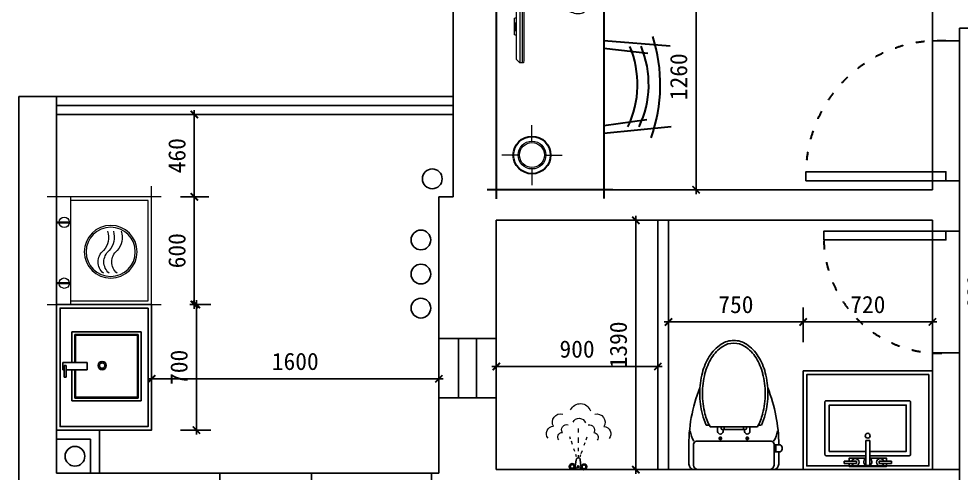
# Model space of a CAD drawing. Header units: millimetres. Extents: x -113526 to 211532, y -79714 to 28306.
# Drawn here: x 155105 to 160355, y -9020 to -6487 of the extents above; entities that cross this region are included whole.
import ezdxf

# ---------------------------------------------------------------- set-up
doc = ezdxf.new("R2010")
doc.units = ezdxf.units.MM
doc.header["$PDMODE"] = 35
doc.linetypes.add('ACAD_ISO03W100', pattern=[30, 12, -18])
doc.linetypes.add('CONTINOUS', pattern=[0])
for name, color, linetype, lineweight in [('8', 8, 'Continuous', 5), ('T-填充线', 8, 'Continuous', 5), ('WALL', 160, 'Continuous', 30), ('地面', 155, 'Continuous', 5), ('墙线', 7, 'CONTINOUS', 30), ('家具线', 135, 'Continuous', 18)]:
    doc.layers.add(name, color=color, linetype=linetype, lineweight=lineweight)
doc.layers.add('J-家具线', color=51, linetype='Continuous')
doc.layers.add('P-Plumbing-fix(洁具)', color=4, linetype='Continuous')
doc.styles.add('标准', font='simhei.ttf')
doc.dimstyles.new('A3 HBA_80', dxfattribs={"dimscale": 80, "dimtxt": 2, "dimasz": 0.03, "dimexe": 2, "dimexo": 2.5, "dimgap": 0.6, "dimtad": 1, "dimdec": 0, "dimzin": 0, "dimdsep": 46, "dimtxsty": '标准', "dimblk": 'HBA_DIMENSION_TICK', "dimcen": 0, "dimclrd": 1, "dimclre": 1, "dimclrt": 2, "dimadec": 0, "dimazin": 0, "dimtfac": 1, "dimtdec": 0, "dimtix": 1, "dimtmove": 2, "dimatfit": 3, "dimldrblk": 'DOT', "dimfxl": 1, "dimtvp": 1, "dimtolj": 1, "dimtzin": 0, "dimarcsym": 0})

# ---------------------------------------------------------------- blocks, each defined once
blk = doc.blocks.new('A$C32364180')
at = {"layer": '地面', "color": 8}
for p, q in [((73, 640), (503, 640)), ((73, 80), (73, 640)), ((503, 60), (503, 660)), ((504.2, 519.9), (576.8, 519.9)), ((504.2, 516.2), (504.2, 519.9)), ((576.8, 516.2), (504.2, 516.2)), ((504.2, 180.2), (576.8, 180.2)), ((504.2, 176.5), (504.2, 180.2)), ((576.8, 176.5), (504.2, 176.5)), ((503, 80), (73, 80))]:
    blk.add_line(p, q, dxfattribs=at)
at = {"layer": '地面'}
for p, q in [((576.8, 519.9), (576.8, 516.2)), ((576.8, 180.2), (576.8, 176.5))]:
    blk.add_line(p, q, dxfattribs=at)
at = {"layer": '地面', "color": 8}
for radius in [147, 137]:
    blk.add_circle((281.2, 354.1), radius, dxfattribs=at)
for centre, radius, start, end in [((540, 518), 28.9, 3.6573, 176.3427), ((540, 518), 28.9, 183.5767, 356.4233), ((331.7, 435.7), 114.5, 163.0107, 221.0434), ((376, 435.7), 114.5, 163.0107, 221.0434), ((408, 435.7), 114.5, 163.0107, 221.0434), ((194, 297.9), 80.9, 309.3727, 50.6273), ((238.3, 297.9), 80.9, 309.3727, 50.6273), ((270.4, 297.9), 80.9, 309.3727, 50.6273), ((540, 179.2), 28.9, 1.9931, 178.0069), ((540, 179.2), 28.9, 185.2438, 354.7562)]:
    blk.add_arc(centre, radius, start, end, dxfattribs=at)
at = {"layer": '家具线', "color": 4}
for p, q in [((53, 0), (53, 720)), ((583, 720), (583, 0)), ((0, 660), (636, 660)), ((636, 60), (0, 60))]:
    blk.add_line(p, q, dxfattribs=at)
blk = doc.blocks.new('tyuyu')
at = {"color": 4, "ltscale": 5}
for p, q in [((608912, -65991.3, 0), (608912, -65867.1, 0)), ((608912, -65867.1, 0), (608950.1, -65867.1, 0)), ((608926.7, -65883.9, 0), (608926.7, -65874.4, 0)), ((608926.7, -65874.4, 0), (608986.9, -65874.4, 0)), ((608986.9, -65883.9, 0), (608926.7, -65883.9, 0)), ((608950.1, -65867.1, 0), (608950.1, -65874.6, 0)), ((608950.1, -65883.2, 0), (608950.1, -65991.3, 0)), ((608986.9, -65874.4, 0), (608986.9, -65883.9, 0)), ((608912, -65913.6, 0), (608756.1, -65913.6, 0)), ((608756.1, -65913.6, 0), (608756.1, -66263.6, 0)), ((609106.1, -65913.6, 0), (608950.1, -65913.6, 0)), ((609106.1, -66263.6, 0), (609106.1, -65913.6, 0)), ((608950.1, -65991.3, 0), (608912, -65991.3, 0)), ((608756.1, -66263.6, 0), (609106.1, -66263.6, 0))]:
    blk.add_line(p, q, dxfattribs=at)
at = {"color": 250}
for p, q in [((608912, -65927.6, 0), (608770.1, -65927.6, 0)), ((608770.1, -65927.6, 0), (608770.1, -66249.6, 0)), ((608912, -65931.1, 0), (608773.6, -65931.1, 0)), ((608773.6, -65931.1, 0), (608773.6, -66246.1, 0)), ((609092.1, -65927.6, 0), (608950.1, -65927.6, 0)), ((609088.6, -65931.1, 0), (608950.1, -65931.1, 0)), ((609088.6, -66246.1, 0), (609088.6, -65931.1, 0)), ((609092.1, -66249.6, 0), (609092.1, -65927.6, 0)), ((608770.1, -66249.6, 0), (609092.1, -66249.6, 0)), ((608773.6, -66246.1, 0), (609088.6, -66246.1, 0))]:
    blk.add_line(p, q, dxfattribs=at)
for radius in [21, 14]:
    blk.add_circle((608927.6, -66066.7, 0), radius, dxfattribs=at)
blk = doc.blocks.new('HBA_DIMENSION_TICK')
at = {"color": 0, "linetype": 'ByBlock'}
for p, q in [((-10, 0), (0, 0)), ((0, 0), (10, 0))]:
    blk.add_line(p, q, dxfattribs=at)
at = {"color": 50, "linetype": 'ByBlock'}
blk.add_solid([(-10, -7), (-7, -10), (7, 10), (10, 7)], dxfattribs=at)
blk = doc.blocks.new('*D337')
at = {"color": 157, "lineweight": -2, "transparency": 16777216}
for p, q in [((160430.1, -7669.7), (160612.8, -7669.7)), ((160532.8, -7672.1), (160532.8, -8347.3)), ((160430.1, -8349.7), (160612.8, -8349.7))]:
    blk.add_line(p, q, dxfattribs=at)
at = {"layer": 'Defpoints', "color": 0, "transparency": 16777216}
for p in [(160270.1, -7669.7), (160270.1, -8349.7), (160532.8, -8349.7)]:
    blk.add_point(p, dxfattribs=at)
at = {"color": 157, "lineweight": -2, "transparency": 16777216, "xscale": 2.4, "yscale": 2.4, "zscale": 2.4}
for p, rotation in [((160532.8, -7669.7), 90), ((160532.8, -8349.7), 270)]:
    blk.add_blockref('HBA_DIMENSION_TICK', p, dxfattribs=dict(at, rotation=rotation))
at = {"color": 2, "transparency": 16777216, "insert": (160436.3, -8009.7), "char_height": 96, "attachment_point": 5, "rotation": 90, "style": '标准'}
blk.add_mtext('\\A1;680', dxfattribs=at)
blk = doc.blocks.new('_Dot')
at = {"color": 0, "linetype": 'ByBlock', "lineweight": -2}
blk.add_line((-0.5, 0), (-1, 0), dxfattribs=at)
at = {"color": 0, "linetype": 'ByBlock', "const_width": 0.5}
blk.add_lwpolyline([(-0.25, 0, 1), (0.25, 0, 1)], format="xyb", close=True, dxfattribs=at)
blk = doc.blocks.new('A$C0A38447F')
at = {"layer": 'P-Plumbing-fix(洁具)', "color": 251, "linetype": 'ByBlock'}
for p, q in [((-397.9, 469.2), (-497.9, 469.2)), ((-497.9, 449.2), (-497.9, 469.2)), ((-397.9, 469.2), (-397.9, 449.2)), ((-322.9, 484.2), (-322.9, 285)), ((-292.9, 484.2), (-322.9, 484.2)), ((-292.9, 484.2), (-292.9, 285)), ((-217.9, 469.2), (-117.9, 469.2)), ((-217.9, 469.2), (-217.9, 449.2)), ((-117.9, 449.2), (-117.9, 469.2)), ((-397.9, 449.2), (-497.9, 449.2)), ((-217.9, 449.2), (-117.9, 449.2)), ((-292.9, 285), (-322.9, 285))]:
    blk.add_line(p, q, dxfattribs=at)
for points in [[(-157.9, 469.2), (-157.9, 491.7), (-457.9, 491.7), (-457.9, 469.2)], [(-457.9, 449.2), (-457.9, 426.7), (-322.9, 426.7)], [(-292.9, 426.7), (-157.9, 426.7), (-157.9, 449.2)]]:
    blk.add_lwpolyline(points, dxfattribs=at)
at = {"layer": 'P-Plumbing-fix(洁具)'}
blk.add_lwpolyline([(-294, 406.7), (24.5, 406.7, -0.414214), (34.3, 396.9), (34.3, -24.5, -0.414214), (24.5, -34.3), (-641.9, -34.3, -0.414214), (-651.7, -24.5), (-651.7, 396.9, -0.414214), (-641.9, 406.7), (-323.4, 406.7)], format="xyb", dxfattribs=at)
at = {"layer": 'P-Plumbing-fix(洁具)', "color": 251}
blk.add_lwpolyline([(-294, 372.4), (0, 372.4), (0, 0), (-617.4, 0), (-617.4, 372.4), (-323.4, 372.4)], dxfattribs=at)
blk.add_circle((-308.7, 246.1), 19.6, dxfattribs=at)
at = {"layer": 'P-Plumbing-fix(洁具)', "color": 251, "linetype": 'ByBlock'}
for centre, radius, start, end in [((-407.9, 459.2), 30, 199.47122, 160.52878), ((-307.9, 456.4), 32.5, 297.47293, 242.52707), ((-207.9, 459.2), 30, 19.47122, 340.52878)]:
    blk.add_arc(centre, radius, start, end, dxfattribs=at)
blk = doc.blocks.new('bb')
at = {"color": 4}
for p, q in [((1333667.4, -585163, 0), (1333667.4, -585251, 0)), ((1333697.4, -585133, 0), (1334137.4, -585133, 0)), ((1334167.4, -585163, 0), (1334167.4, -585231.6, 0)), ((1334186.4, -585247.5, 0), (1334186.4, -585255.5, 0)), ((1333764, -585381, 0), (1333780.8, -585381, 0)), ((1334054, -585381, 0), (1334070.7, -585381, 0))]:
    blk.add_line(p, q, dxfattribs=at)
at = {"color": 8}
for p, q in [((1333693.4, -585158, 0), (1333693.4, -585275, 0)), ((1334141.4, -585158, 0), (1334141.4, -585275, 0)), ((1334141.4, -585163, 0), (1334141.4, -585251, 0)), ((1334151.4, -585232.4, 0), (1334141.4, -585232.4, 0)), ((1334170.4, -585231.5, 0), (1334151.4, -585232.4, 0)), ((1334151.4, -585232.4, 0), (1334151.4, -585270.6, 0)), ((1333709.4, -585291, 0), (1334125.4, -585291, 0)), ((1333842.4, -585307.2, 0), (1333832.2, -585307.2, 0)), ((1333842.4, -585307.2, 0), (1333842.4, -585297.1, 0)), ((1333842.4, -585307.2, 0), (1333852.5, -585307.2, 0)), ((1333842.4, -585307.2, 0), (1333842.4, -585317.4, 0)), ((1333992.4, -585307.2, 0), (1333982.2, -585307.2, 0)), ((1333992.4, -585307.2, 0), (1333992.4, -585297.1, 0)), ((1333992.4, -585307.2, 0), (1334002.5, -585307.2, 0)), ((1333992.4, -585307.2, 0), (1333992.4, -585317.4, 0)), ((1334151.4, -585270.6, 0), (1334141.4, -585270.6, 0)), ((1334170.4, -585271.5, 0), (1334151.4, -585270.6, 0)), ((1333786.1, -585371, 0), (1334048.6, -585371, 0)), ((1333827.4, -585346, 0), (1333827.4, -585371, 0)), ((1333847.4, -585362, 0), (1333847.4, -585371, 0)), ((1333853.4, -585356, 0), (1333981.4, -585356, 0)), ((1333857.4, -585346, 0), (1333857.4, -585356, 0)), ((1333863.4, -585356, 0), (1333863.4, -585371, 0)), ((1333971.4, -585356, 0), (1333971.4, -585371, 0)), ((1333977.4, -585346, 0), (1333977.4, -585356, 0)), ((1333987.4, -585362, 0), (1333987.4, -585371, 0)), ((1334007.4, -585346, 0), (1334007.4, -585371, 0))]:
    blk.add_line(p, q, dxfattribs=at)
for centre in [(1333842.4, -585307.2, 0), (1333992.4, -585307.2, 0)]:
    blk.add_circle(centre, 7, dxfattribs=at)
at = {"color": 4}
for centre, radius, start, end in [((1333697.4, -585163, 0), 30, 90, 180), ((1334137.4, -585163, 0), 30, 0, 90), ((1334507.7, -585273.1, 0), 840.6, 178.4928, 202.0252), ((1334170.4, -585247.5, 0), 16, 0, 90), ((1334170.4, -585255.5, 0), 16, 270, 0), ((1333327, -585273.1, 0), 840.6, 337.9748, 0.1218), ((1334056.6, -585522.1, 0), 324.8, 154.257, 165.5352), ((1333778.2, -585522.1, 0), 324.8, 14.4648, 25.743), ((1334192, -585557, 0), 464.7, 165.5352, 180), ((1333642.7, -585557, 0), 464.7, 0, 14.4648), ((1334192, -585557, 0), 464.7, 180, 194.4648), ((1333642.7, -585557, 0), 464.7, 345.5352, 0), ((1334056.6, -585592, 0), 324.8, 194.4648, 211.9137), ((1333778.2, -585592, 0), 324.8, 328.0863, 345.5352), ((1333971.1, -585645.2, 0), 224, 211.9137, 236.3718), ((1333863.7, -585645.2, 0), 224, 303.6282, 328.0863), ((1333917.4, -585725.9, 0), 127.1, 236.3718, 270), ((1333917.4, -585725.9, 0), 127.1, 270, 303.6282)]:
    blk.add_arc(centre, radius, start, end, dxfattribs=at)
at = {"color": 8}
for centre, radius, start, end in [((1333718.4, -585158, 0), 25, 90, 180), ((1334116.4, -585158, 0), 25, 0, 90), ((1333800.3, -585361.7, 0), 126.1, 146.1866, 174.0212), ((1333709.4, -585275, 0), 16, 180, 270), ((1334125.4, -585275, 0), 16, 270, 0), ((1334034.5, -585361.7, 0), 126.1, 5.9788, 33.8134), ((1334056.6, -585522.1, 0), 309.8, 150.8137, 165.5352), ((1333842.4, -585346, 0), 15, 0, 180), ((1333853.4, -585362, 0), 6, 90, 180), ((1333992.4, -585346, 0), 15, 0, 180), ((1333981.4, -585362, 0), 6, 0, 90), ((1333778.2, -585522.1, 0), 309.8, 14.4648, 29.1863), ((1334192, -585557, 0), 449.7, 165.5352, 180), ((1333642.7, -585557, 0), 449.7, 0, 14.4648), ((1334192, -585557, 0), 449.7, 180, 194.4648), ((1333642.7, -585557, 0), 449.7, 345.5352, 0), ((1334056.6, -585592, 0), 309.8, 194.4648, 211.9137), ((1333778.2, -585592, 0), 309.8, 328.0863, 345.5352), ((1333971.1, -585645.2, 0), 209, 211.9137, 236.3718), ((1333863.7, -585645.2, 0), 209, 303.6282, 328.0863), ((1333917.4, -585725.9, 0), 112.1, 236.3718, 270), ((1333917.4, -585725.9, 0), 112.1, 270, 303.6282)]:
    blk.add_arc(centre, radius, start, end, dxfattribs=at)
blk = doc.blocks.new('*D338')
at = {"color": 157, "lineweight": -2, "transparency": 16777216}
for p, q in [((158725.1, -8176.6), (158725.1, -8096.6)), ((159475.1, -8289.7), (159475.1, -8096.6)), ((159472.7, -8176.6), (158727.5, -8176.6))]:
    blk.add_line(p, q, dxfattribs=at)
at = {"layer": 'Defpoints', "color": 0, "transparency": 16777216}
for p in [(158725.1, -8176.6), (158725.1, -8304.7), (159475.1, -8449.7)]:
    blk.add_point(p, dxfattribs=at)
at = {"color": 157, "lineweight": -2, "transparency": 16777216, "xscale": 2.4, "yscale": 2.4, "zscale": 2.4, "rotation": 180}
blk.add_blockref('HBA_DIMENSION_TICK', (158725.1, -8176.6), dxfattribs=at)
at = {"color": 157, "lineweight": -2, "transparency": 16777216, "xscale": 2.4, "yscale": 2.4, "zscale": 2.4}
blk.add_blockref('HBA_DIMENSION_TICK', (159475.1, -8176.6), dxfattribs=at)
at = {"color": 2, "transparency": 16777216, "insert": (159100.1, -8080.1), "char_height": 96, "attachment_point": 5, "style": '标准'}
blk.add_mtext('\\A1;750', dxfattribs=at)
blk = doc.blocks.new('*D339')
at = {"color": 157, "lineweight": -2, "transparency": 16777216}
for p, q in [((159475.1, -8289.7), (159475.1, -8096.6)), ((160195.1, -8289.7), (160195.1, -8096.6)), ((159477.5, -8176.6), (160192.7, -8176.6))]:
    blk.add_line(p, q, dxfattribs=at)
at = {"layer": 'Defpoints', "color": 0, "transparency": 16777216}
for p in [(160195.1, -8176.6), (159475.1, -8449.7), (160195.1, -8449.7)]:
    blk.add_point(p, dxfattribs=at)
at = {"color": 157, "lineweight": -2, "transparency": 16777216, "xscale": 2.4, "yscale": 2.4, "zscale": 2.4, "rotation": 180}
blk.add_blockref('HBA_DIMENSION_TICK', (159475.1, -8176.6), dxfattribs=at)
at = {"color": 157, "lineweight": -2, "transparency": 16777216, "xscale": 2.4, "yscale": 2.4, "zscale": 2.4}
blk.add_blockref('HBA_DIMENSION_TICK', (160195.1, -8176.6), dxfattribs=at)
at = {"color": 2, "transparency": 16777216, "insert": (159835.1, -8080.1), "char_height": 96, "attachment_point": 5, "style": '标准'}
blk.add_mtext('\\A1;720', dxfattribs=at)
blk = doc.blocks.new('RTJJ')
at = {"layer": 'J-家具线', "color": 4}
for p, q in [((174029405.8, 70476361.9), (174029412.5, 70476313)), ((174029453.6, 70476362), (174029447.1, 70476310.6))]:
    blk.add_line(p, q, dxfattribs=at)
for centre, radius in [((174029378.9, 70476367.2), 23.8), ((174029378.9, 70476367.2), 16), ((174029429.7, 70476369.7), 8.29), ((174029429.7, 70476369.7), 3.32), ((174029479, 70476369.5), 23.8), ((174029479, 70476369.5), 16)]:
    blk.add_circle(centre, radius, dxfattribs=at)
for centre, radius, start, end in [((174029429.6, 70476368.3), 24.8, 345.13395, 195.17378), ((174029429.7, 70476310.3), 17.4, 171.16541, 0.99676)]:
    blk.add_arc(centre, radius, start, end, dxfattribs=at)
at = {"layer": 'T-填充线', "color": 8, "ltscale": 3}
for p, q in [((174029400.2, 70476241.6), (174029391.9, 70476218.4)), ((174029415.8, 70476285), (174029408.9, 70476265.7)), ((174029430.7, 70476288.1), (174029430.6, 70476271.4)), ((174029445.6, 70476284.8), (174029451.9, 70476266.3)), ((174029454.9, 70476257.4), (174029464.2, 70476230)), ((174029379.1, 70476182.6), (174029369.1, 70476154.7)), ((174029429.7, 70476166.8), (174029429.4, 70476120.8)), ((174029430.3, 70476237.4), (174029430.1, 70476209.9)), ((174029478.7, 70476187.4), (174029487.3, 70476162.1)), ((174029362.7, 70476136.7), (174029355.3, 70476116.3)), ((174029494.7, 70476140.3), (174029503.3, 70476115)), ((174029429, 70476079.4), (174029428.7, 70476045.5))]:
    blk.add_line(p, q, dxfattribs=at)
for centre, radius, start, end in [((174029218.5, 70476091.8), 61.1, 138.68388, 268.70061), ((174029293.1, 70476119.7), 38.2, 138.68388, 268.70061), ((174029329.6, 70476058.5), 43.9, 148.33239, 283.27761), ((174029557.3, 70476117.5), 38.2, 270.35953, 40.37627), ((174029641.2, 70476088.3), 61.1, 270.35953, 40.37627), ((174029276.9, 70475993.8), 70.2, 148.33239, 283.27761), ((174029519.8, 70476056.9), 43.9, 255.78254, 30.72775), ((174029581.2, 70475991.3), 70.2, 255.78254, 30.72775), ((174029432.8, 70476015.9), 56.3, 203.37141, 340.45691), ((174029442.1, 70475925.8), 90.1, 203.37141, 340.45691)]:
    blk.add_arc(centre, radius, start, end, dxfattribs=at)
blk = doc.blocks.new('*D340')
at = {"color": 157, "lineweight": -2, "transparency": 16777216}
for p, q in [((157765.1, -8425), (157765.1, -8345)), ((158662.7, -8425), (157767.5, -8425)), ((158665.1, -8425), (158665.1, -8505))]:
    blk.add_line(p, q, dxfattribs=at)
at = {"layer": 'Defpoints', "color": 0, "transparency": 16777216}
for p in [(157765.1, -8425), (157765.1, -8434.7), (158665.1, -8421.3)]:
    blk.add_point(p, dxfattribs=at)
at = {"color": 157, "lineweight": -2, "transparency": 16777216, "xscale": 2.4, "yscale": 2.4, "zscale": 2.4, "rotation": 180}
blk.add_blockref('HBA_DIMENSION_TICK', (157765.1, -8425), dxfattribs=at)
at = {"color": 157, "lineweight": -2, "transparency": 16777216, "xscale": 2.4, "yscale": 2.4, "zscale": 2.4}
blk.add_blockref('HBA_DIMENSION_TICK', (158665.1, -8425), dxfattribs=at)
at = {"color": 2, "transparency": 16777216, "insert": (158215.1, -8328.5), "char_height": 96, "attachment_point": 5, "style": '标准'}
blk.add_mtext('\\A1;900', dxfattribs=at)
blk = doc.blocks.new('*D341')
at = {"color": 157, "lineweight": -2, "transparency": 16777216}
for p, q in [((158542.3, -7609.7), (158462.3, -7609.7)), ((158542.3, -8997.3), (158542.3, -7612.1)), ((158542.3, -8999.7), (158462.3, -8999.7))]:
    blk.add_line(p, q, dxfattribs=at)
at = {"layer": 'Defpoints', "color": 0, "transparency": 16777216}
for p in [(158542.3, -7609.7), (158568.6, -7609.7), (158568.6, -8999.7)]:
    blk.add_point(p, dxfattribs=at)
at = {"color": 157, "lineweight": -2, "transparency": 16777216, "xscale": 2.4, "yscale": 2.4, "zscale": 2.4}
for p, rotation in [((158542.3, -7609.7), 90), ((158542.3, -8999.7), 270)]:
    blk.add_blockref('HBA_DIMENSION_TICK', p, dxfattribs=dict(at, rotation=rotation))
at = {"color": 2, "transparency": 16777216, "insert": (158445.7, -8304.7), "char_height": 96, "attachment_point": 5, "rotation": 90, "style": '标准'}
blk.add_mtext('\\A1;1390', dxfattribs=at)
blk = doc.blocks.new('*D342')
at = {"color": 157, "lineweight": -2, "transparency": 16777216}
for p, q in [((160505.1, -6609.7), (160662.5, -6609.7)), ((160582.5, -7387.3), (160582.5, -6612.1)), ((160505.1, -7389.7), (160662.5, -7389.7))]:
    blk.add_line(p, q, dxfattribs=at)
at = {"layer": 'Defpoints', "color": 0, "transparency": 16777216}
for p in [(160345.1, -6609.7), (160582.5, -6609.7), (160345.1, -7389.7)]:
    blk.add_point(p, dxfattribs=at)
at = {"color": 157, "lineweight": -2, "transparency": 16777216, "xscale": 2.4, "yscale": 2.4, "zscale": 2.4}
for p, rotation in [((160582.5, -6609.7), 90), ((160582.5, -7389.7), 270)]:
    blk.add_blockref('HBA_DIMENSION_TICK', p, dxfattribs=dict(at, rotation=rotation))
at = {"color": 2, "transparency": 16777216, "insert": (160486, -6999.7), "char_height": 96, "attachment_point": 5, "rotation": 90, "style": '标准'}
blk.add_mtext('\\A1;780', dxfattribs=at)
blk = doc.blocks.new('*D330')
at = {"color": 157, "lineweight": -2, "transparency": 16777216}
for p, q in [((158878.2, -6179.7), (158798.2, -6179.7)), ((158878.2, -6182.1), (158878.2, -7437.3)), ((158878.2, -7439.7), (158798.2, -7439.7))]:
    blk.add_line(p, q, dxfattribs=at)
at = {"layer": 'Defpoints', "color": 0, "transparency": 16777216}
for p in [(158878.2, -6179.7), (158878.2, -7439.7), (158878.2, -7439.7)]:
    blk.add_point(p, dxfattribs=at)
at = {"color": 157, "lineweight": -2, "transparency": 16777216, "xscale": 2.4, "yscale": 2.4, "zscale": 2.4}
for p, rotation in [((158878.2, -6179.7), 90), ((158878.2, -7439.7), 270)]:
    blk.add_blockref('HBA_DIMENSION_TICK', p, dxfattribs=dict(at, rotation=rotation))
at = {"color": 2, "transparency": 16777216, "insert": (158781.6, -6809.7), "char_height": 96, "attachment_point": 5, "rotation": 90, "style": '标准'}
blk.add_mtext('\\A1;1260', dxfattribs=at)
blk = doc.blocks.new('A$C63650F3D')
at = {"layer": '8', "color": 8}
for p, q in [((243.1, 851.9), (243, 942.3)), ((165.8, 774.5), (75.4, 774.5)), ((320.5, 774.6), (410.9, 774.7)), ((243.2, 697.2), (243.3, 606.8))]:
    blk.add_line(p, q, dxfattribs=at)
for radius in [77.3, 69.4]:
    blk.add_circle((243.2, 774.6), radius, dxfattribs=at)
at = {"layer": 'WALL', "color": 4}
for p, q in [((50, 323.5), (50, 1023.5)), ((1310, 323.5), (1310, 1023.5)), ((1360.1, 973.5), (0, 973.5)), ((1360.5, 373.5), (0.4, 373.5)), ((401, 0), (364.2, 373.5)), ((851.2, 4.9), (879.4, 373.5))]:
    blk.add_line(p, q, dxfattribs=at)
at = {"layer": 'WALL', "color": 8}
for p, q in [((439, 135.4), (406.7, 373.5)), ((810.3, 129.7), (837.3, 373.5))]:
    blk.add_line(p, q, dxfattribs=at)
blk.add_circle((243.2, 774.6), 103.9, dxfattribs=at)
for centre in [(636.7, 734.8), (637.4, 672.4)]:
    blk.add_arc(centre, 548.1, 244.4664, 292.7937, dxfattribs=at)
at = {"layer": 'WALL', "color": 4}
blk.add_arc((636.2, 940.8), 881.3, 250.3249, 287.7584, dxfattribs=at)
at = {"layer": '地面', "color": 8}
for p, q in [((1162.4, 842.9), (757.4, 842.9)), ((1004.9, 874.4), (914.9, 874.4)), ((938.6, 874.4), (938.6, 860.9)), ((981.2, 873), (938.6, 873)), ((981.2, 870.7), (938.6, 870.7)), ((981.2, 867.7), (938.6, 867.7)), ((981.2, 864.6), (938.6, 864.6)), ((981.2, 862.4), (938.6, 862.4)), ((981.2, 874.4), (981.2, 860.9)), ((1162.4, 829.4), (757.4, 829.4)), ((773.1, 820.4), (757.4, 821.8)), ((1100.5, 570.4), (1059, 581.5)), ((1103.7, 543.1), (1042.6, 559.4)), ((1079.8, 576), (1073.2, 551.3))]:
    blk.add_line(p, q, dxfattribs=at)
at = {"layer": '地面', "color": 8, "extrusion": (0, 0, -1)}
for centre, major_axis, start_param, end_param in [((924.8, 865.2), (13.5, -0.1), 2.81224, 3.889051), ((995.1, 865.2), (-0.1, -13.5), 3.950423, 5.027234)]:
    blk.add_ellipse(centre, major_axis=major_axis, ratio=1, start_param=start_param, end_param=end_param, dxfattribs=at)
at = {"layer": '地面', "color": 8}
blk.add_ellipse((1068.2, 532.8), major_axis=(15.1, 56.2), ratio=0.57476, start_param=0.696467, end_param=5.586718, dxfattribs=at)
blk.add_open_spline([(1079.8, 576), (1167.5, 623), (1065.1, 679.5), (1190.3, 760.9), (1140.7, 776.3), (1110, 812.9), (1104, 820.4)], degree=3, knots=[0, 0, 0, 0, 95.267972, 207.243527, 324.461045, 354.719429, 354.719429, 354.719429, 354.719429], dxfattribs=at)
at = {"layer": '家具线', "color": 8}
for p, q in [((757.4, 842.9), (775.4, 860.9)), ((757.4, 821.8), (757.4, 842.9)), ((775.4, 860.9), (1144.4, 860.9)), ((1144.4, 860.9), (1162.4, 842.9)), ((1162.4, 842.9), (1162.4, 821.8)), ((1146.7, 820.4), (773.1, 820.4)), ((1146.7, 820.4), (1162.4, 821.8))]:
    blk.add_line(p, q, dxfattribs=at)
blk = doc.blocks.new('*D371')
at = {"color": 157, "lineweight": -2, "transparency": 16777216}
for p, q in [((155845.1, -8493.8), (155845.1, -8413.8)), ((157445.1, -8649.7), (157445.1, -8413.8)), ((155847.5, -8493.8), (157442.7, -8493.8))]:
    blk.add_line(p, q, dxfattribs=at)
at = {"layer": 'Defpoints', "color": 0, "transparency": 16777216}
for p in [(157445.1, -8493.8), (155845.1, -8513), (157445.1, -8809.7)]:
    blk.add_point(p, dxfattribs=at)
at = {"color": 157, "lineweight": -2, "transparency": 16777216, "xscale": 2.4, "yscale": 2.4, "zscale": 2.4, "rotation": 180}
blk.add_blockref('HBA_DIMENSION_TICK', (155845.1, -8493.8), dxfattribs=at)
at = {"color": 157, "lineweight": -2, "transparency": 16777216, "xscale": 2.4, "yscale": 2.4, "zscale": 2.4}
blk.add_blockref('HBA_DIMENSION_TICK', (157445.1, -8493.8), dxfattribs=at)
at = {"color": 2, "transparency": 16777216, "insert": (156645.1, -8397.2), "char_height": 96, "attachment_point": 5, "style": '标准'}
blk.add_mtext('\\A1;1600', dxfattribs=at)
blk = doc.blocks.new('*D375')
at = {"color": 157, "lineweight": -2, "transparency": 16777216}
for p, q in [((156056.9, -7019.7), (156162.8, -7019.7)), ((156082.8, -7477.3), (156082.8, -7022.1)), ((156005.1, -7479.7), (156162.8, -7479.7))]:
    blk.add_line(p, q, dxfattribs=at)
at = {"layer": 'Defpoints', "color": 0, "transparency": 16777216}
for p in [(155896.9, -7019.7), (156082.8, -7019.7), (155845.1, -7479.7)]:
    blk.add_point(p, dxfattribs=at)
at = {"color": 157, "lineweight": -2, "transparency": 16777216, "xscale": 2.4, "yscale": 2.4, "zscale": 2.4}
for p, rotation in [((156082.8, -7019.7), 90), ((156082.8, -7479.7), 270)]:
    blk.add_blockref('HBA_DIMENSION_TICK', p, dxfattribs=dict(at, rotation=rotation))
at = {"color": 2, "transparency": 16777216, "insert": (155986.3, -7249.7), "char_height": 96, "attachment_point": 5, "rotation": 90, "style": '标准'}
blk.add_mtext('\\A1;460', dxfattribs=at)
blk = doc.blocks.new('*D376')
at = {"color": 157, "lineweight": -2, "transparency": 16777216}
for p, q in [((156058.1, -8079.7), (156174.4, -8079.7)), ((156094.4, -8777.3), (156094.4, -8082.1)), ((156005.1, -8779.7), (156174.4, -8779.7))]:
    blk.add_line(p, q, dxfattribs=at)
at = {"layer": 'Defpoints', "color": 0, "transparency": 16777216}
for p in [(155898.1, -8079.7), (156094.4, -8079.7), (155845.1, -8779.7)]:
    blk.add_point(p, dxfattribs=at)
at = {"color": 157, "lineweight": -2, "transparency": 16777216, "xscale": 2.4, "yscale": 2.4, "zscale": 2.4}
for p, rotation in [((156094.4, -8079.7), 90), ((156094.4, -8779.7), 270)]:
    blk.add_blockref('HBA_DIMENSION_TICK', p, dxfattribs=dict(at, rotation=rotation))
at = {"color": 2, "transparency": 16777216, "insert": (155997.8, -8429.7), "char_height": 96, "attachment_point": 5, "rotation": 90, "style": '标准'}
blk.add_mtext('\\A1;700', dxfattribs=at)
blk = doc.blocks.new('*D377')
at = {"color": 157, "lineweight": -2, "transparency": 16777216}
for p, q in [((156058.1, -7479.7), (156162.8, -7479.7)), ((156082.8, -8077.3), (156082.8, -7482.1)), ((156058.1, -8079.7), (156162.8, -8079.7))]:
    blk.add_line(p, q, dxfattribs=at)
at = {"layer": 'Defpoints', "color": 0, "transparency": 16777216}
for p in [(155898.1, -7479.7), (156082.8, -7479.7), (155898.1, -8079.7)]:
    blk.add_point(p, dxfattribs=at)
at = {"color": 157, "lineweight": -2, "transparency": 16777216, "xscale": 2.4, "yscale": 2.4, "zscale": 2.4}
for p, rotation in [((156082.8, -7479.7), 90), ((156082.8, -8079.7), 270)]:
    blk.add_blockref('HBA_DIMENSION_TICK', p, dxfattribs=dict(at, rotation=rotation))
at = {"color": 2, "transparency": 16777216, "insert": (155986.3, -7779.7), "char_height": 96, "attachment_point": 5, "rotation": 90, "style": '标准'}
blk.add_mtext('\\A1;600', dxfattribs=at)

msp = doc.modelspace()

# ---------------------------------------------------------------- linework, layer by layer
at = {"ltscale": 200}
for p, q in [((160195.1, -6609.7), (160195.1, -4679.7)), ((157765.1, -6159.7), (157765.1, -7439.7)), ((157525.1, -7479.7), (157525.1, -6399.7)), ((160345.1, -6609.7), (160345.1, -6539.7)), ((160345.1, -6539.7), (160445.1, -6539.7)), ((160345.1, -6609.7), (160195.1, -6609.7)), ((155105.1, -13279.7), (155105.1, -6919.7)), ((155105.1, -6919.7), (155315.1, -6919.7)), ((155315.1, -9019.7), (155315.1, -6919.7)), ((160345.1, -7389.7), (160195.1, -7389.7)), ((160195.1, -7389.7), (160195.1, -7439.7)), ((160345.1, -7669.7), (160345.1, -7389.7)), ((160195.1, -7439.7), (157765.1, -7439.7)), ((157445.1, -7479.7), (157525.1, -7479.7)), ((157445.1, -8269.7), (157445.1, -7479.7)), ((157765.1, -7609.7), (157765.1, -8269.7)), ((160195.1, -7609.7), (157765.1, -7609.7)), ((160195.1, -7669.7), (160195.1, -7609.7)), ((160345.1, -7669.7), (160195.1, -7669.7)), ((157765.1, -8269.7), (157445.1, -8269.7)), ((160345.1, -8349.7), (160195.1, -8349.7)), ((160195.1, -8349.7), (160195.1, -8999.7)), ((160345.1, -9249.7), (160345.1, -8349.7)), ((159475.1, -8449.7), (159475.1, -8999.7)), ((157445.1, -9019.7), (157445.1, -8599.7)), ((157765.1, -8599.7), (157445.1, -8599.7)), ((157765.1, -8599.7), (157765.1, -8999.7)), ((155315.1, -8779.7), (155555.1, -8779.7)), ((155555.1, -9019.7), (155555.1, -8779.7)), ((155315.1, -9019.7), (156225.1, -9019.7)), ((156225.1, -9269.7), (156225.1, -9019.7)), ((156735.1, -9269.7), (156735.1, -9019.7)), ((157405.1, -9019.7), (157445.1, -9019.7)), ((157405.1, -9269.7), (157405.1, -9019.7)), ((160345.1, -8999.7), (157765.1, -8999.7))]:
    msp.add_line(p, q, dxfattribs=at)
at = {"color": 4, "ltscale": 200}
for p, q in [((155315.1, -6919.7), (157525.1, -6919.7)), ((155315.1, -7019.7), (157525.1, -7019.7)), ((157445.1, -8599.7), (157445.1, -8269.7)), ((157765.1, -8599.7), (157765.1, -8269.7)), ((156735.1, -9019.7), (156225.1, -9019.7))]:
    msp.add_line(p, q, dxfattribs=at)
at = {"color": 8, "ltscale": 200}
for p, q in [((155315.1, -6969.7), (157525.1, -6969.7)), ((158665.1, -7609.7), (158665.1, -8999.7)), ((158725.1, -7609.7), (158725.1, -8999.7)), ((157555.1, -8599.7), (157555.1, -8269.7)), ((157655.1, -8599.7), (157655.1, -8269.7)), ((155315.1, -8829.7), (155505.1, -8829.7)), ((155505.1, -9019.7), (155505.1, -8829.7))]:
    msp.add_line(p, q, dxfattribs=at)
for points in [[(160195.1, -6609.7), (160195.1, -7389.7), (160345.1, -7389.7), (160345.1, -6609.7)], [(160195.1, -7669.7), (160195.1, -8349.7), (160345.1, -8349.7), (160345.1, -7669.7)], [(157405.1, -9019.7), (157405.1, -9269.7), (156735.1, -9269.7), (156735.1, -9019.7)]]:
    msp.add_lwpolyline(points, close=True, dxfattribs=at)
at = {"color": 4}
for points in [[(160270.1, -7389.7), (159490.1, -7389.7), (159490.1, -7339.7), (160270.1, -7339.7)], [(160270.1, -7669.7), (159590.1, -7669.7), (159590.1, -7719.7), (160270.1, -7719.7)], [(155845.1, -8079.7), (155315.1, -8079.7), (155315.1, -8779.7), (155845.1, -8779.7)], [(160195.1, -8449.7), (159475.1, -8449.7), (159475.1, -8999.7), (160195.1, -8999.7)]]:
    msp.add_lwpolyline(points, close=True, dxfattribs=at)
at = {"color": 8}
for points in [[(155825.1, -8099.7), (155335.1, -8099.7), (155335.1, -8759.7), (155825.1, -8759.7)], [(160175.1, -8469.7), (159495.1, -8469.7), (159495.1, -8979.7), (160175.1, -8979.7)]]:
    msp.add_lwpolyline(points, close=True, dxfattribs=at)
at = {"color": 1, "ltscale": 200}
for centre in [(157408.4, -7378.8), (157345.1, -7719.7), (157345.1, -7909.7), (157345.1, -8099.7), (155417.9, -8925.7)]:
    msp.add_circle(centre, 55, dxfattribs=at)
at = {"layer": '墙线', "color": 250, "linetype": 'ACAD_ISO03W100', "ltscale": 4}
for centre, radius, start, end in [((160232.6, -7351.4), 742.6, 87.1054, 179.1016), ((160232.6, -7708.1), 642.7, 181.4522, 273.3449)]:
    msp.add_arc(centre, radius, start, end, dxfattribs=at)

# ---------------------------------------------------------------- block references
at = {"color": 2, "rotation": 90}
msp.add_blockref('A$C63650F3D', (158738.6, -7489.7), dxfattribs=at)
at = {"color": 2, "xscale": -1}
msp.add_blockref('A$C32364180', (155898.1, -8139.7), dxfattribs=at)
at = {"color": 255, "xscale": -1.100000000005821, "yscale": 1.100000000005821, "zscale": 1.1, "rotation": 90}
msp.add_blockref('tyuyu', (82895.9, 661400.6, 0), dxfattribs=at)
at = {"xscale": -1, "rotation": 180}
msp.add_blockref('bb', (-1174828.9, -594132.8, 0), dxfattribs=at)
at = {"xscale": -0.659999990822758, "yscale": 0.6599999964237213, "zscale": 0.66, "rotation": 179.182927732262}
msp.add_blockref('RTJJ', (-114026220.9, 48138598.7), dxfattribs=at)
at = {"layer": 'P-Plumbing-fix(洁具)', "xscale": -0.6949250102043152, "yscale": 0.694924995303154, "zscale": 0.6949250000000001, "rotation": 180}
msp.add_blockref('A$C0A38447F', (160049.1, -8640), dxfattribs=at)

# ---------------------------------------------------------------- dimensions: what is measured, and where the dimension line sits
at = {"color": 2}
for base, p1, p2, picture, middle in [((158878.2, -7439.7), (158878.2, -6179.7), (158878.2, -7439.7), '*D330', (158781.6, -6809.7)), ((160582.5, -6609.7), (160345.1, -7389.7), (160345.1, -6609.7), '*D342', (160486, -6999.7)), ((156082.8, -7019.7), (155845.1, -7479.7), (155896.9, -7019.7), '*D375', (155986.3, -7249.7)), ((156082.8, -7479.7), (155898.1, -8079.7), (155898.1, -7479.7), '*D377', (155986.3, -7779.7)), ((158542.3, -7609.7), (158568.6, -8999.7), (158568.6, -7609.7), '*D341', (158445.7, -8304.7)), ((160532.8, -8349.7), (160270.1, -7669.7), (160270.1, -8349.7), '*D337', (160436.3, -8009.7)), ((156094.4, -8079.7), (155845.1, -8779.7), (155898.1, -8079.7), '*D376', (155997.8, -8429.7))]:
    dim = msp.add_linear_dim(base=base, p1=p1, p2=p2, angle=90, dimstyle='A3 HBA_80', override={"dimtxt": 1.2, "dimexe": 1, "dimexo": 2, "dimclrd": 157, "dimclre": 157, "dimfxl": 5, "dimfxlon": 1}, dxfattribs=at)
    dim.commit()
    dim.dimension.update_dxf_attribs({"geometry": picture, "text_midpoint": middle})
for base, p1, p2, picture, middle in [((158725.1, -8176.6), (159475.1, -8449.7), (158725.1, -8304.7), '*D338', (159100.1, -8080.1)), ((160195.1, -8176.6), (159475.1, -8449.7), (160195.1, -8449.7), '*D339', (159835.1, -8080.1)), ((157765.1, -8425), (158665.1, -8421.3), (157765.1, -8434.7), '*D340', (158215.1, -8328.5)), ((157445.1, -8493.8), (155845.1, -8513), (157445.1, -8809.7), '*D371', (156645.1, -8397.2))]:
    dim = msp.add_linear_dim(base=base, p1=p1, p2=p2, dimstyle='A3 HBA_80', override={"dimtxt": 1.2, "dimexe": 1, "dimexo": 2, "dimclrd": 157, "dimclre": 157, "dimfxl": 5, "dimfxlon": 1}, dxfattribs=at)
    dim.commit()
    dim.dimension.update_dxf_attribs({"geometry": picture, "text_midpoint": middle})

doc.saveas('drawing.dxf')
